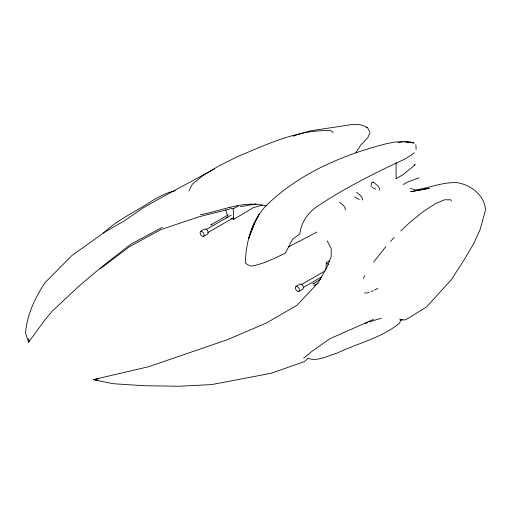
<?xml version="1.0" encoding="UTF-8"?>
<svg xmlns="http://www.w3.org/2000/svg" width="511" height="511" viewBox="0 0 511 511"><rect width="100%" height="100%" fill="white"/><g stroke="black" fill="none" stroke-linecap="round" stroke-linejoin="round"><path stroke-width="0.77" d="M28.725 338.333L28.565 342.223L29.619 340.92M325.884 269.354L326.299 262.603L329.64 260.674M370.999 186.783L371.356 183.807L371.861 182.67L373.043 181.986L377.814 185.8L379.271 187.818M188.993 190.667L192.366 184.196L202.886 175.599L218.542 166.139L237.047 156.826C266.863 144.447 298.002 129.194 331.051 130.695L333.236 132.464M200.67 231.374L200.069 232.709L200.67 234.734L202.126 236.267L203.576 236.414L207.69 234.038L208.29 232.709L207.69 230.685L206.233 229.152L204.783 229.005L200.67 231.374L202.126 231.521L203.576 233.054L204.183 235.079L203.576 236.414M295.946 286.384L295.345 287.712L295.946 289.743L297.402 291.276L298.852 291.417L302.966 289.047L303.566 287.712L302.966 285.687L301.509 284.161L300.059 284.014L295.946 286.384L297.402 286.53L298.852 288.063L299.459 290.088L298.852 291.417M363.41 278.329L364.797 275.576M355.739 152.802L360.645 145.239L367.811 137.644L370.028 132.228L367.53 127.724L365.141 126.287L360.102 124.678L351.625 124.595L309.877 130.931L297.549 134.655M373.547 262.156L385.914 246.538M390.557 241.441L394.173 237.474M400.752 231.036L409.075 223.077L422.725 211.944L434.912 203.934L444.557 199.769L450.785 199.827L451.411 200.944M308.293 358.115L304.352 361.584L271.303 373.247L211.739 384.585L179.035 386.246L144.472 385.741L113.084 383.704L93.347 379.622L148.401 366.777L227.286 339.732L266.48 322.997L297.012 305.233L318.117 282.794L326.746 267.777L331.205 256.509L331.185 248.352L327.193 240.86M103.465 232.997C117.83 219.538 136.162 211.458 152.387 200.587C159.649 196.543 167.059 192.315 175.318 190.744M303.63 358.154L311.633 351.562L329.531 338.902L373.522 319.407M414.236 152.738L411.214 155.191L404.124 159.445C373.713 173.421 343.769 188.636 315.913 207.262C307.181 213.751 301.209 222.956 299.804 233.834L292.573 239.346L285.247 253.284C274.139 258.317 263.05 264.359 250.92 266.142L247.694 264.736L245.337 262.922C245.887 242.463 251.629 220.822 266.09 205.69C298.718 173.651 341.968 155.197 385.677 143.891L394.613 142.045L402.393 141.898M100.316 268.78L129.334 246.787L160.856 229.567L199.386 216.67L229.305 209.216M229.318 207.894L233.182 208.846L238.535 205.761M228.289 214.818L210.698 224.974L212.071 224.629M205.907 229.701L231.253 215.067M226.552 218.056L227.906 217.277M207.651 232.722L233.68 217.692M230.966 218.472L233.783 219.289L253.328 207.683L262.469 205.096M396.057 178.729L403.268 174.564L415.245 164.67L414.063 164.9M316.967 232.064L288.485 246.883M403.198 184.554L407.254 182.21L418.899 177.873M301.183 284.704L325.156 270.862M303.611 287.329L321.419 277.045M320.94 279.249L312.821 283.937L314.201 283.592M313.792 285.617L317.855 283.273M374.64 290.107L377.891 288.23M162.14 227.363L130.465 244.469L101.472 267.093L78.981 286.083L52.186 311.225L45.179 319.586L28.565 342.223L25.55 333.166C26.828 314.833 35.01 298.194 44.732 282.934L71.847 255.589L104.729 232.103L124.729 220.663L142.856 208.054L161.949 197.259L214.531 168.898M365.512 323.495L367.696 322.588M369.153 321.987L381.436 318.181M293.097 136.22L296.821 134.872M366.451 293.122L369.191 292.164M371.248 291.442L373.305 290.721M400.298 320.231L402.527 319.682M200.267 214.754C221.94 210.871 243.907 199.852 266.199 205.952M240.56 206.623L256.139 203.927M98.744 378.76L93.347 379.622L97.096 380.197M398.043 142.301L402.757 141.771L411.234 142.02M400.241 319.918L405.696 319.829L426.493 307.015L451.475 279.543L464.397 259.409L473.812 243.421L480.059 229.688L485.45 210.257C484.798 195.496 471.238 185.001 457.492 182.727C443.114 181.782 429.655 187.831 415.635 189.977L410.595 188.45M364.394 292.905L365.767 293.052M404.603 141.822L414.095 142.978L407.222 142.001M308.561 358.53C318.251 361.558 328.196 355.618 337.33 353.018C358 343.041 381.851 337.924 399.762 322.926L400.471 320.282L399.8 318.883M366.119 127.277L367.53 127.724M372.378 187.48L375.828 189.217M354.564 197.022L359.386 199.45M356.563 192.315L360.683 195.687L362.146 197.706M339.438 202.203L343.558 205.575L345.021 207.594M326.299 262.603L328.567 264.666M373.043 181.986L373.547 182.542M225.607 209.663L227.689 216.21M379.194 188.342L379.75 190.162M362.069 198.23L362.625 200.05M344.938 208.118L345.493 209.938M415.845 144.683L416.146 149.499M233.182 208.846L233.783 219.289M396.102 162.69L396.102 178.607M251.412 230.978L248.608 238.637L254.695 222.655L259.02 214.205L251.367 230.02L254.695 222.655L251.412 230.978M429.266 188.297L410.748 191.714L429.266 188.297"/></g></svg>
